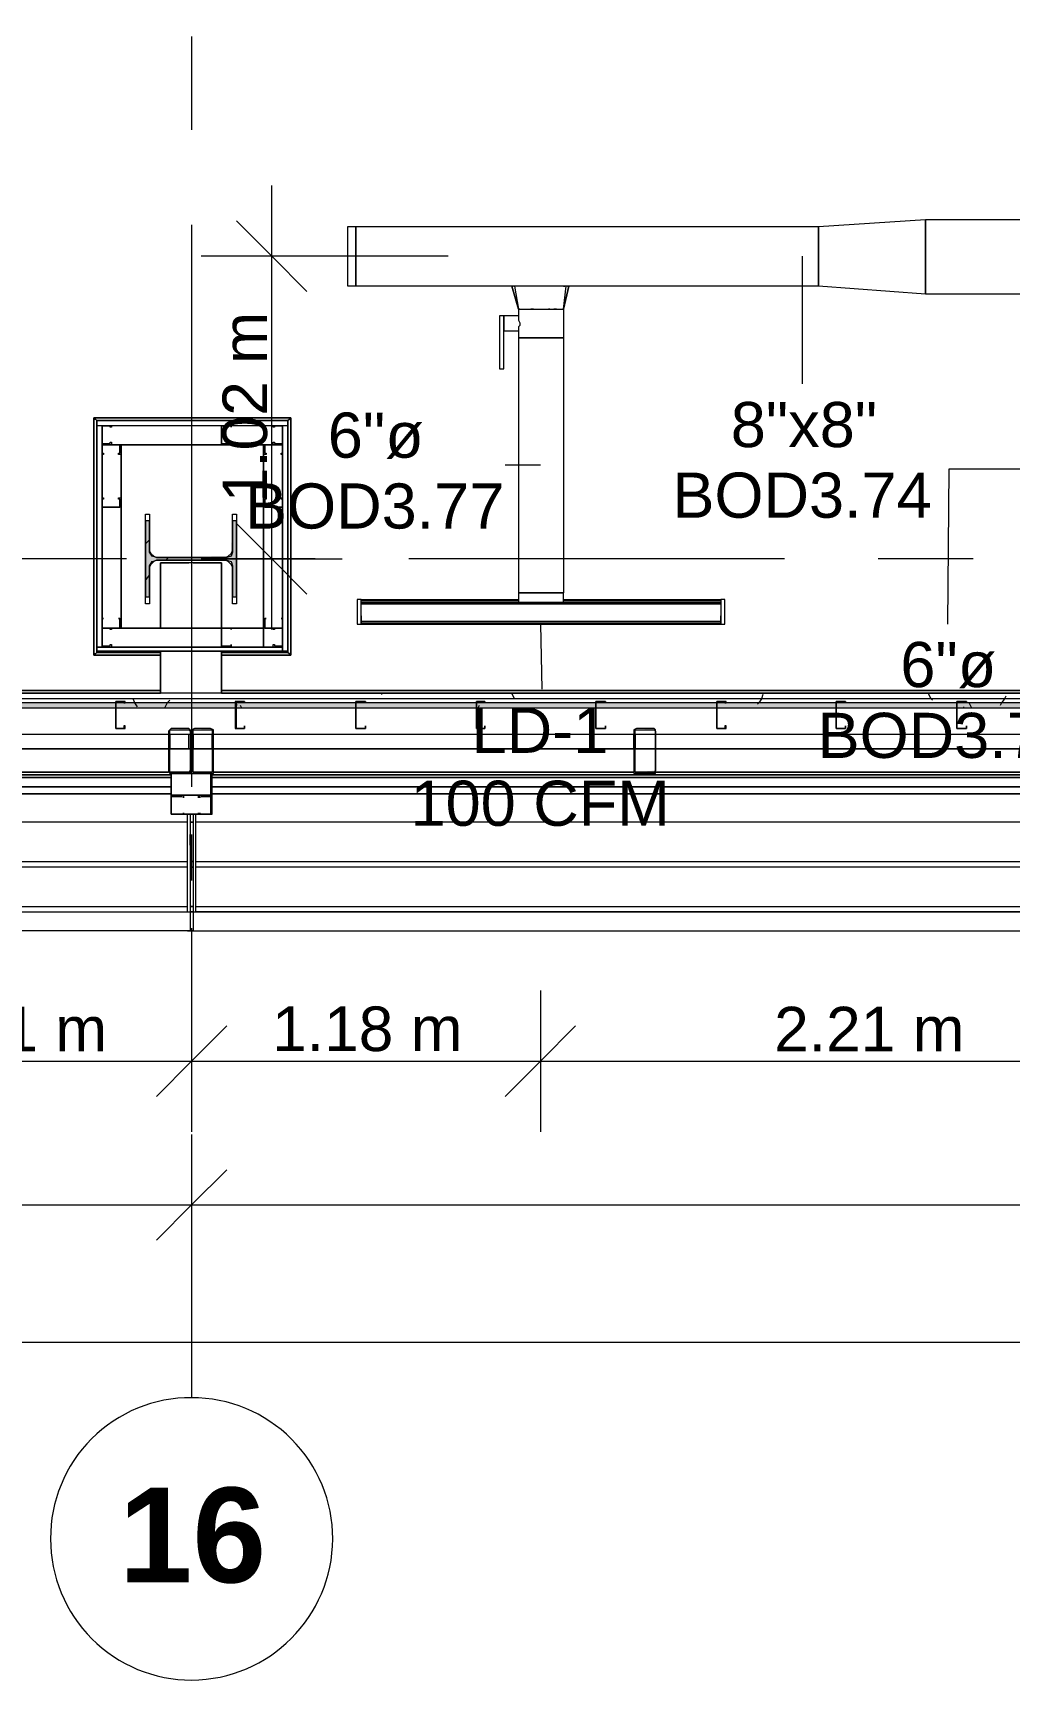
# Model space of a CAD drawing. Header units: metres. Extents: x 98 to 337, y -7 to 53.
# Drawn here: x 144.19 to 147.48, y 8.27 to 13.83 of the extents above; entities that cross this region are included whole.
import ezdxf

# ---------------------------------------------------------------- set-up
doc = ezdxf.new("R2010")
doc.units = ezdxf.units.M
doc.layers.add('HVAC - Ductos', color=5, linetype='Continuous', lineweight=0)
doc.layers.add('PDF_Text', color=7, linetype='Continuous', lineweight=0)
doc.layers.add('PDF_Geometry', color=7, linetype='Continuous', lineweight=0, true_color=0xaaaaaa)
doc.layers.add('PDF_Solid Fills', color=7, linetype='Continuous', lineweight=0, true_color=0xffffff)
doc.styles.add('PDF Helvetica', font='')
doc.styles.add('PDF Helvetica Bold', font='')
doc.styles.get('PDF Helvetica').set_extended_font_data('Helvetica')
doc.styles.get('PDF Helvetica Bold').set_extended_font_data('Helvetica', bold=True)

msp = doc.modelspace()

# ---------------------------------------------------------------- hatches: boundary and pattern name
at = {"layer": 'PDF_Solid Fills', "lineweight": 0, "transparency": 33554559}
msp.add_hatch(color=256, dxfattribs=at).paths.add_polyline_path([(144.5799, 12.0775), (144.5799, 12.1829), (144.5661, 12.1829), (144.5661, 11.9263), (144.5799, 11.9263), (144.5799, 12.0362), (144.5845, 12.0408), (144.589, 12.05), (144.8548, 12.05), (144.8594, 12.0454), (144.8594, 11.9263), (144.8731, 11.9263), (144.8731, 12.1829), (144.8594, 12.1829), (144.8548, 12.0683), (144.841, 12.0637), (144.6028, 12.0591), (144.6028, 12.0637), (144.589, 12.0637), (144.589, 12.0729), (144.5845, 12.0775)])
h = msp.add_hatch(color=256, dxfattribs=at)
h.paths.add_polyline_path([(107.9354, 11.5506), (107.9354, 11.5689), (105.9562, 11.5689), (105.9562, 11.5506)])
h.paths.add_polyline_path([(154.6138, 11.5689), (154.6138, 11.5506), (155.4202, 11.5506), (155.4202, 11.5689)])
h.paths.add_polyline_path([(155.4248, 11.5689), (155.4248, 11.5506), (157.4499, 11.5506), (157.4499, 11.5689)])
h.paths.add_polyline_path([(157.4544, 11.5689), (157.4544, 11.5506), (158.9939, 11.5506), (158.9939, 11.5689)])
h.paths.add_polyline_path([(152.5841, 11.5689), (152.5841, 11.5506), (154.6092, 11.5506), (154.6092, 11.5689)])
h.paths.add_polyline_path([(150.5544, 11.5689), (150.5544, 11.5506), (152.5795, 11.5506), (152.5795, 11.5689)])
h.paths.add_polyline_path([(149.7434, 11.5689), (149.7434, 11.5506), (150.5498, 11.5506), (150.5498, 11.5689)])
h.paths.add_polyline_path([(147.7137, 11.5689), (147.7137, 11.5506), (149.7388, 11.5506), (149.7388, 11.5689)])
h.paths.add_polyline_path([(144.8731, 11.5689), (144.8731, 11.5506), (147.7092, 11.5506), (147.7092, 11.5689)])
h.paths.add_polyline_path([(142.8434, 11.5689), (142.8434, 11.5506), (144.8685, 11.5506), (144.8685, 11.5689)])
h.paths.add_polyline_path([(140.0027, 11.5689), (140.0027, 11.5506), (142.8388, 11.5506), (142.8388, 11.5689)])
h.paths.add_polyline_path([(137.973, 11.5689), (137.973, 11.5506), (139.9981, 11.5506), (139.9981, 11.5689)])
h.paths.add_polyline_path([(137.1621, 11.5689), (137.1621, 11.5506), (137.9685, 11.5506), (137.9685, 11.5689)])
h.paths.add_polyline_path([(135.1324, 11.5689), (135.1324, 11.5506), (137.1575, 11.5506), (137.1575, 11.5689)])
h.paths.add_polyline_path([(133.1027, 11.5689), (133.1027, 11.5506), (135.1278, 11.5506), (135.1278, 11.5689)])
h.paths.add_polyline_path([(132.2917, 11.5689), (132.2917, 11.5506), (133.0981, 11.5506), (133.0981, 11.5689)])
h.paths.add_polyline_path([(130.2621, 11.5689), (130.2621, 11.5506), (132.2872, 11.5506), (132.2872, 11.5689)])
h.paths.add_polyline_path([(128.2324, 11.5689), (128.2324, 11.5506), (130.2575, 11.5506), (130.2575, 11.5689)])
h.paths.add_polyline_path([(127.4214, 11.5689), (127.4214, 11.5506), (128.2278, 11.5506), (128.2278, 11.5689)])
h.paths.add_polyline_path([(125.3917, 11.5689), (125.3917, 11.5506), (127.4168, 11.5506), (127.4168, 11.5689)])
h.paths.add_polyline_path([(122.5511, 11.5689), (122.5511, 11.5506), (125.3871, 11.5506), (125.3871, 11.5689)])
h.paths.add_polyline_path([(120.5214, 11.5689), (120.5214, 11.5506), (122.5465, 11.5506), (122.5465, 11.5689)])
h.paths.add_polyline_path([(117.6807, 11.5689), (117.6807, 11.5506), (120.5168, 11.5506), (120.5168, 11.5689)])
h.paths.add_polyline_path([(115.651, 11.5689), (115.651, 11.5506), (117.6761, 11.5506), (117.6761, 11.5689)])
h.paths.add_polyline_path([(114.8401, 11.5689), (114.8401, 11.5506), (115.6464, 11.5506), (115.6464, 11.5689)])
h.paths.add_polyline_path([(112.8104, 11.5689), (112.8104, 11.5506), (114.8355, 11.5506), (114.8355, 11.5689)])
h.paths.add_polyline_path([(110.7807, 11.5689), (110.7807, 11.5506), (112.8058, 11.5506), (112.8058, 11.5689)])
h.paths.add_polyline_path([(109.9698, 11.5689), (109.9698, 11.5506), (110.7761, 11.5506), (110.7761, 11.5689)])
h.paths.add_polyline_path([(107.94, 11.5689), (107.94, 11.5506), (109.9652, 11.5506), (109.9652, 11.5689)])
h = msp.add_hatch(color=256, dxfattribs=at)
h.paths.add_polyline_path([(144.7173, 11.4772), (144.7173, 11.4818), (144.6532, 11.4818)])
h.paths.add_polyline_path([(144.6486, 11.4727), (144.644, 11.4727), (144.644, 11.3398)])
h.paths.add_polyline_path([(144.7173, 11.3306), (144.7173, 11.3352), (144.6486, 11.3352)])
h.paths.add_polyline_path([(144.7219, 11.4727), (144.7173, 11.4727), (144.7173, 11.3352), (144.7219, 11.4721)])
h = msp.add_hatch(color=256, dxfattribs=at)
h.paths.add_polyline_path([(144.7952, 11.3306), (144.7952, 11.4727), (144.7906, 11.4727), (144.7906, 11.3352), (144.7265, 11.3352), (144.7265, 11.4727), (144.7219, 11.4727), (144.7219, 11.3306)])
h.paths.add_polyline_path([(144.7952, 11.4772), (144.7952, 11.4818), (144.7906, 11.4818)])
h.paths.add_polyline_path([(144.7265, 11.4772), (144.7265, 11.4818), (144.7219, 11.4818)])
h.paths.add_polyline_path([(144.786, 11.4772), (144.786, 11.4818), (144.731, 11.4818)])
h = msp.add_hatch(color=256, dxfattribs=at)
h.paths.add_polyline_path([(146.2201, 11.4727), (146.2155, 11.4727), (146.2155, 11.3306), (146.2888, 11.3306), (146.2888, 11.3398), (146.2843, 11.3398), (146.2201, 11.3352)])
h.paths.add_polyline_path([(146.2201, 11.4772), (146.2201, 11.4818), (146.2155, 11.4818)])
h.paths.add_polyline_path([(146.2247, 11.4818), (146.2888, 11.4772), (146.2888, 11.4818)])

# ---------------------------------------------------------------- linework, layer by layer
at = {"layer": 'HVAC - Ductos', "lineweight": 0}
for points in [[(145.2763, 13.1771), (145.2763, 12.9755), (145.2488, 12.9755), (145.2488, 13.1771)], [(146.8386, 12.9755), (145.2763, 12.9755), (145.2763, 13.1771), (146.8386, 13.1771)], [(147.2006, 12.948), (146.8386, 12.9755), (146.8386, 13.1771), (147.2006, 13.2)], [(149.0562, 12.948), (147.2006, 12.948), (147.2006, 13.2), (149.0562, 13.2)], [(145.9956, 12.9755), (145.9773, 12.8976), (145.9956, 12.9755), (145.991, 12.9755)], [(145.8673, 12.8976), (145.8719, 12.8976), (145.8765, 12.8976), (145.8719, 12.8976)], [(145.9269, 12.8976), (145.9315, 12.8976)], [(145.9452, 12.8976), (145.9544, 12.8976)], [(145.2808, 11.8346), (145.2946, 11.8346), (145.2946, 11.9171), (145.2808, 11.9171)], [(145.2946, 11.9034), (146.5088, 11.9034), (146.5088, 11.8438), (145.2946, 11.8438), (145.2946, 11.9034), (145.2946, 11.908), (146.5088, 11.908), (146.5088, 11.9034)], [(146.5225, 11.8346), (146.5225, 11.9171), (146.5088, 11.9171), (146.5088, 11.8346)]]:
    msp.add_lwpolyline(points, close=True, dxfattribs=at)
for points in [[(145.8124, 12.9755), (145.8261, 12.8976), (145.8261, 12.8747), (145.7757, 12.8747), (145.7619, 12.8747), (145.7619, 12.696), (145.7757, 12.696), (145.7757, 12.8747), (145.7757, 12.8701), (145.7757, 12.8655), (145.7757, 12.8609), (145.7757, 12.8563), (145.7757, 12.8472), (145.7757, 12.8426), (145.7757, 12.838), (145.7757, 12.8289), (145.7757, 12.8243), (145.8261, 12.8243), (145.8261, 12.8013), (145.8352, 12.8013), (145.8444, 12.8013), (145.8628, 12.8013), (145.881, 12.8013), (145.8994, 12.8013), (145.9223, 12.8013), (145.9406, 12.8013), (145.9544, 12.8013), (145.9681, 12.8013), (145.9727, 12.8013), (145.9773, 12.8013), (145.9773, 11.94), (145.9727, 11.94), (145.9635, 11.94), (145.9544, 11.94), (145.936, 11.94), (145.9177, 11.94), (145.8994, 11.94), (145.881, 11.94), (145.8628, 11.94), (145.849, 11.94), (145.8352, 11.94), (145.8306, 11.94), (145.8261, 11.94), (145.8261, 11.908), (145.8306, 11.908), (145.8352, 11.908), (145.849, 11.908), (145.8628, 11.908), (145.881, 11.908), (145.8994, 11.908), (145.9177, 11.908), (145.936, 11.908), (145.9544, 11.908), (145.9635, 11.908), (145.9727, 11.908), (145.9773, 11.908), (145.9773, 11.94), (145.9727, 11.94)], [(145.8261, 12.9755), (145.817, 12.9755), (145.8124, 12.9755), (145.8078, 12.9755), (145.8032, 12.9755), (145.8078, 12.9755)], [(145.8032, 12.9755), (145.8261, 12.8976), (145.8032, 12.9755)], [(145.849, 12.9755), (145.8444, 12.9755), (145.8306, 12.9755)], [(145.9132, 12.9755), (145.8902, 12.9755), (145.8856, 12.9755), (145.881, 12.9755), (145.8673, 12.9755), (145.8582, 12.9755), (145.8536, 12.9755)], [(145.9452, 12.9755), (145.936, 12.9755), (145.9223, 12.9755), (145.9177, 12.9755)], [(145.9727, 12.9755), (145.9544, 12.9755), (145.9498, 12.9755)], [(145.9773, 12.8976), (145.9864, 12.9755), (145.9773, 12.9755), (145.9819, 12.9755)], [(145.8261, 12.8976), (145.8306, 12.8976), (145.8261, 12.8976), (145.8306, 12.8976), (145.8352, 12.8976), (145.8444, 12.8976), (145.8628, 12.8976), (145.881, 12.8976), (145.8994, 12.8976), (145.9223, 12.8976), (145.9406, 12.8976), (145.9544, 12.8976), (145.9681, 12.8976), (145.9727, 12.8976), (145.9773, 12.8976), (145.9773, 12.8013), (145.9727, 12.8013), (145.9681, 12.8013), (145.9544, 12.8013), (145.9406, 12.8013), (145.9223, 12.8013), (145.8994, 12.8013), (145.881, 12.8013), (145.8628, 12.8013), (145.8444, 12.8013), (145.8352, 12.8013), (145.8261, 12.8013), (145.8261, 11.94), (145.8352, 11.94), (145.8444, 11.94), (145.8628, 11.94), (145.881, 11.94), (145.8994, 11.94), (145.9223, 11.94), (145.9406, 11.94), (145.9544, 11.94), (145.9681, 11.94), (145.9727, 11.94), (145.9773, 11.94)], [(145.8261, 12.8747), (145.8261, 12.8701), (145.8261, 12.8609), (145.8306, 12.8517), (145.8306, 12.8426), (145.8261, 12.838), (145.8261, 12.8289), (145.8261, 12.8243)], [(145.2946, 11.885), (145.2946, 11.8942), (145.2946, 11.9125), (145.2946, 11.9171), (145.8261, 11.9171)], [(145.8261, 11.9125), (145.2946, 11.9125)], [(145.2946, 11.8896), (145.2946, 11.8942), (145.2946, 11.8988)], [(145.9773, 11.9171), (146.5088, 11.9171), (146.5088, 11.9125), (146.5088, 11.8942), (146.5088, 11.885)], [(146.5088, 11.9125), (145.9773, 11.9125)], [(146.5088, 11.8988), (146.5088, 11.8942), (146.5088, 11.8896)], [(145.2946, 11.8621), (145.2946, 11.8575), (145.2946, 11.853), (145.2946, 11.8346), (145.2946, 11.8392), (146.5088, 11.8392), (146.5088, 11.8346), (146.5088, 11.853), (146.5088, 11.8575), (146.5088, 11.8621)], [(145.2946, 11.8484), (145.2946, 11.853), (145.2946, 11.8575)], [(146.5088, 11.8575), (146.5088, 11.853), (146.5088, 11.8484)], [(145.2946, 11.8346), (146.5088, 11.8346)]]:
    msp.add_lwpolyline(points, dxfattribs=at)
at = {"layer": 'PDF_Geometry', "lineweight": 0}
for points in [[(145.6291, 35.5724), (158.9481, 35.5724), (158.9481, 25.4148), (157.3124, 25.4148), (157.3124, 25.401), (158.9481, 25.401), (158.9481, 23.912), (157.9447, 23.912), (157.9447, 23.8937), (158.9481, 23.8937), (158.9481, 11.6009), (105.9562, 11.6009)], [(158.9618, 23.8937), (158.9618, 11.6009), (158.9618, 11.5826), (105.9562, 11.5826)], [(144.7219, 13.8185), (144.7219, 13.5024)], [(144.7219, 13.1817), (144.7219, 11.7613)], [(144.4012, 12.5219), (145.0472, 12.5219), (144.4012, 12.5219)], [(144.4012, 12.5219), (144.4012, 11.743), (144.4012, 12.5219)], [(144.4012, 12.5219), (145.0472, 12.5219), (144.4012, 12.5219)], [(145.0472, 12.5219), (144.4012, 12.5219), (145.0472, 12.5219)], [(145.0472, 12.4394), (145.0472, 12.5219)], [(145.0472, 12.5219), (145.0472, 11.743)], [(145.0472, 11.743), (145.0472, 12.5219), (145.0472, 11.743)], [(145.0472, 12.4394), (145.0472, 11.743)], [(144.5661, 12.1049), (144.5799, 12.1187)], [(144.5019, 12.0546), (143.2329, 12.0546)], [(144.7402, 12.0408), (144.7356, 12.0408), (144.731, 12.0408), (144.7265, 12.0408), (144.731, 12.0408), (144.7356, 12.0408), (144.7402, 12.0408), (144.8227, 12.0408), (144.6165, 12.0408), (144.699, 12.0408), (144.7036, 12.0408), (144.7082, 12.0408), (144.7128, 12.0408), (144.7082, 12.0408), (144.7036, 12.0408), (144.699, 12.0408)], [(144.6348, 12.05), (144.644, 12.0591)], [(145.1388, 12.0546), (144.8227, 12.0546)], [(144.8227, 11.8209), (144.8227, 12.0408), (144.8227, 11.8209)], [(146.7241, 12.0546), (145.455, 12.0546)], [(147.3609, 12.0546), (147.0402, 12.0546)], [(144.5661, 11.9812), (144.5799, 11.9996)], [(144.4012, 11.743), (145.0472, 11.743), (144.4012, 11.743)], [(144.7219, 11.7613), (144.7219, 11.2848)], [(135.6272, 11.6009), (144.6165, 11.6009)], [(144.6165, 11.6009), (135.6272, 11.6009)], [(135.6272, 11.6009), (144.6165, 11.6009)], [(135.6272, 11.6009), (144.6165, 11.6009)], [(135.6272, 11.6009), (144.6165, 11.6009)], [(144.6165, 11.6009), (135.6272, 11.6009)], [(135.6272, 11.6009), (144.6165, 11.6009)], [(144.6165, 11.6009), (135.6272, 11.6009)], [(144.8685, 11.5689), (144.4653, 11.5689), (144.0576, 11.5689), (143.6544, 11.5689), (143.2466, 11.5689), (142.8434, 11.5689)], [(144.8227, 11.6009), (153.8166, 11.6009)], [(153.8166, 11.6009), (144.8227, 11.6009)], [(144.8227, 11.6009), (153.8166, 11.6009)], [(144.8227, 11.6009), (153.8166, 11.6009)], [(144.8227, 11.6009), (153.8166, 11.6009)], [(153.8166, 11.6009), (144.8227, 11.6009)], [(144.8227, 11.6009), (153.8166, 11.6009)], [(153.8166, 11.6009), (144.8227, 11.6009)], [(147.7092, 11.5689), (147.306, 11.5689), (146.8982, 11.5689), (146.495, 11.5689), (146.0873, 11.5689), (145.6841, 11.5689), (145.2763, 11.5689), (144.8731, 11.5689)], [(144.8685, 11.5506), (144.4653, 11.5506), (144.0576, 11.5506), (143.6544, 11.5506), (143.2466, 11.5506), (142.8434, 11.5506)], [(147.7092, 11.5506), (147.306, 11.5506), (146.8982, 11.5506), (146.495, 11.5506), (146.0873, 11.5506), (145.6841, 11.5506), (145.2763, 11.5506), (144.8731, 11.5506)], [(105.9562, 11.4635), (159.0855, 11.4635), (159.0855, 11.4818)], [(144.644, 11.4635), (144.644, 11.4131)], [(144.6486, 11.4635), (144.6486, 11.4131)], [(144.7128, 11.4131), (144.7128, 11.4635)], [(144.7265, 11.4635), (144.7265, 11.4131)], [(144.7906, 11.4131), (144.7906, 11.4635)], [(144.7952, 11.4131), (144.7952, 11.4635)], [(146.2155, 11.4131), (146.2155, 11.4635)], [(146.2201, 11.4635), (146.2201, 11.4131)], [(146.2888, 11.4635), (146.2888, 11.4131), (146.2888, 11.4635)], [(144.7265, 11.1932), (144.7356, 11.1932), (144.7494, 11.1932), (144.7402, 11.1932), (144.7494, 11.1932), (144.6944, 11.1932), (144.6532, 11.1932), (144.6944, 11.1932), (144.6898, 11.1932), (144.6944, 11.1932), (144.7494, 11.1932), (144.754, 11.1932), (144.7494, 11.1932), (144.7906, 11.1932), (144.7906, 11.1978), (144.7906, 11.2482), (144.7906, 11.2528), (144.7906, 11.2574), (144.7906, 11.3306)], [(144.786, 11.3306), (144.786, 11.2574), (144.786, 11.2528), (144.786, 11.2482), (144.786, 11.1978), (144.786, 11.1932), (144.7494, 11.1932), (144.754, 11.1932), (144.7448, 11.1932), (144.6944, 11.1932), (144.6898, 11.1932), (144.6852, 11.1932), (144.6898, 11.1932), (144.6944, 11.1932), (144.7082, 11.1932), (144.7173, 11.1932), (144.7265, 11.1932), (144.7219, 11.1932), (144.7356, 11.1932)], [(144.7173, 11.3306), (144.7219, 11.3306), (144.7173, 11.3306)], [(144.7173, 11.3306), (144.7219, 11.3306), (144.7173, 11.3306)], [(144.7906, 11.2574), (144.6532, 11.2574), (144.786, 11.2574)], [(144.6944, 11.2574), (144.6944, 11.2528), (144.6944, 11.2482)], [(144.7448, 11.2482), (144.7448, 11.2528), (144.7448, 11.2574)], [(144.786, 11.2528), (144.754, 11.2528), (144.7906, 11.2528)], [(146.2155, 11.262), (146.2888, 11.262)], [(141.6705, 11.1932), (141.6705, 10.8633), (144.7082, 10.8633), (144.7082, 11.1932), (144.7173, 11.1932), (144.7265, 11.1932), (144.7265, 10.8633), (144.7265, 10.845), (144.7265, 10.8312), (144.7265, 10.8175), (144.7265, 10.8084), (144.7265, 10.7992), (141.6567, 10.7992), (141.6567, 10.8084), (141.6567, 10.8175), (141.6567, 10.8312), (141.6567, 10.845), (141.6567, 10.8633), (141.6613, 10.8633)], [(147.7733, 10.8633), (144.7356, 10.8633), (144.7356, 11.1932), (144.7448, 11.1932), (144.7402, 11.1932), (144.7448, 11.1932), (144.6944, 11.1932), (144.6944, 11.1978), (144.6944, 11.1932), (144.6944, 11.1978)], [(144.7036, 11.1932), (144.6944, 11.1932), (144.7036, 11.1932)], [(144.6944, 11.1932), (144.7082, 11.1932)], [(144.7036, 11.1932), (144.6944, 11.1932), (144.7036, 11.1932)], [(144.7173, 11.1932), (144.7173, 10.8633)], [(144.7448, 11.1932), (144.7448, 11.1978)], [(144.7082, 11.1657), (141.6705, 11.1657)], [(144.7173, 11.0878), (144.7173, 11.1245)], [(144.7219, 11.1245), (144.7219, 10.9687)], [(147.7733, 11.1657), (144.7356, 11.1657)], [(141.6705, 11.0328), (144.7082, 11.0328)], [(144.7082, 11.0145), (141.6705, 11.0145)], [(144.7356, 11.0328), (147.7733, 11.0328)], [(147.7733, 11.0145), (144.7356, 11.0145)], [(129.3915, 10.8633), (132.4613, 10.8633), (132.4567, 10.8633), (135.5265, 10.8633), (135.5219, 10.8633), (138.5962, 10.8633), (138.587, 10.8633), (141.6613, 10.8633), (141.6567, 10.8633), (144.7265, 10.8633), (144.7173, 10.8633), (147.7871, 10.8633), (147.7825, 10.8633), (150.8522, 10.8633), (150.8476, 10.8633), (153.9219, 10.8633), (153.9174, 10.8633), (156.2219, 10.8633)], [(141.6705, 10.8816), (144.7082, 10.8816)], [(144.7265, 10.8633), (144.7173, 10.8633), (144.7173, 10.845), (144.7173, 10.8312), (144.7173, 10.8175), (144.7173, 10.8084), (144.7173, 10.7992), (147.7871, 10.7992)], [(144.7356, 10.8816), (147.7733, 10.8816)], [(144.7082, 10.7992), (144.7173, 10.7992)], [(144.7219, 10.8084), (144.7219, 10.1715)], [(144.7265, 10.7992), (144.7356, 10.7992)], [(144.7219, 10.0157), (144.7219, 9.8553)], [(144.7219, 9.695), (144.7219, 9.2231)]]:
    msp.add_lwpolyline(points, dxfattribs=at)
at = {"layer": 'PDF_Geometry', "color": 7, "lineweight": 0}
for points in [[(144.9923, 11.8163), (144.9923, 13.3145)], [(144.8731, 13.1954), (144.9923, 13.0762), (145.1113, 12.9571)], [(145.5879, 13.0762), (144.9923, 13.0762), (144.754, 13.0762)], [(146.7837, 13.0762), (146.7837, 12.6456)], [(145.8994, 12.3707), (145.7803, 12.3707)], [(148.1124, 12.357), (147.2785, 12.357), (147.2739, 11.8346)], [(144.8731, 12.1737), (144.9923, 12.0546), (145.1113, 11.9354)], [(144.754, 12.0546), (144.9923, 12.0546), (145.2305, 12.0546)], [(145.8994, 11.8346), (145.904, 11.6147)], [(144.7219, 10.5976), (144.7219, 10.3593), (144.7219, 10.1211)], [(145.8994, 10.5976), (145.8994, 10.3593), (145.8994, 10.1211)], [(144.841, 10.4785), (144.7219, 10.3593), (144.6028, 10.2402)], [(146.0185, 10.4785), (145.8994, 10.3593), (145.7803, 10.2402)], [(129.7901, 10.3593), (132.1635, 10.3593), (134.2298, 10.3593), (135.5219, 10.3593), (136.8368, 10.3593), (139.0314, 10.3593), (141.3727, 10.3593), (143.5078, 10.3593), (144.7219, 10.3593), (145.8994, 10.3593), (148.1124, 10.3593), (150.2886, 10.3593), (152.4329, 10.3593), (153.9174, 10.3593), (156.1715, 10.3593)], [(144.7219, 10.1119), (144.7219, 9.8737), (144.7219, 9.64)], [(144.841, 9.9928), (144.7219, 9.8737), (144.6028, 9.7546)], [(107.6972, 9.8737), (117.1309, 9.8737), (126.3264, 9.8737), (135.5219, 9.8737), (144.7219, 9.8737), (153.9174, 9.8737), (158.751, 9.8737)], [(107.6972, 9.4109), (158.751, 9.4109)]]:
    msp.add_lwpolyline(points, dxfattribs=at)
at = {"layer": 'PDF_Geometry', "lineweight": 0}
for points in [[(144.4012, 12.5219), (145.0472, 12.5219), (145.0518, 12.5264), (145.0563, 12.5264), (145.0563, 12.531), (144.392, 12.531), (144.392, 12.5264), (144.3966, 12.5264)], [(144.6165, 11.7293), (144.392, 11.7293), (144.392, 12.531), (145.0563, 12.531), (145.0563, 12.5264), (145.0518, 12.5264), (145.0472, 12.5219), (144.4012, 12.5219), (144.3966, 12.5264), (144.392, 12.5264), (144.392, 12.531), (145.0563, 12.531), (145.0563, 11.7293), (144.8227, 11.7293), (145.0563, 11.7293), (144.8227, 11.7293), (145.0563, 11.7293), (145.0563, 11.7338), (145.0518, 11.7338), (145.0472, 11.7384), (145.0472, 11.743), (145.0472, 12.5219), (145.0518, 12.5264), (145.0563, 12.5264), (145.0563, 12.531), (144.392, 12.531), (144.392, 11.7293), (144.392, 11.7338), (144.3966, 11.7338), (144.4012, 11.7384), (144.4012, 11.743), (144.4012, 12.5219), (144.3966, 12.5264), (144.392, 12.5264), (144.392, 12.531), (144.392, 11.7293), (144.392, 12.531), (144.392, 12.5264), (144.3966, 12.5264), (144.4012, 12.5219), (144.4012, 11.743), (144.6165, 11.743), (144.4012, 11.743), (144.4012, 11.7384), (144.3966, 11.7338), (144.392, 11.7338), (144.392, 11.7293)], [(144.4012, 12.5036), (144.4012, 12.5219), (145.0472, 12.5219), (145.0472, 11.7384), (145.0472, 12.5219), (144.4012, 12.5219), (144.4012, 11.7384), (144.4012, 12.5219), (144.4012, 11.743), (144.9647, 11.743), (145.0472, 11.743), (144.8227, 11.743), (145.0472, 11.743), (145.0472, 11.7384), (145.0518, 11.7338), (145.0563, 11.7338), (145.0563, 11.7293), (145.0563, 11.7338), (145.0518, 11.7338), (145.0472, 11.7384), (145.0472, 11.743), (144.8227, 11.743), (145.0472, 11.743), (145.0472, 12.5219), (145.0472, 11.743), (145.0472, 11.7384), (145.0518, 11.7338), (145.0563, 11.7338), (145.0563, 11.7293), (145.0563, 12.531), (145.0563, 11.7293), (145.0563, 12.531), (145.0563, 12.5264), (145.0518, 12.5264), (145.0472, 12.5219), (145.0472, 12.5036)], [(145.0472, 12.5219), (144.4012, 12.5219)], [(144.4012, 12.4394), (144.4012, 11.8209), (144.4012, 11.743), (144.4012, 12.5219), (144.4012, 11.7384), (144.6165, 11.7384), (144.4012, 11.7384), (144.4012, 12.5219)], [(145.0472, 12.5219), (145.0472, 11.7384), (144.8227, 11.7384), (145.0472, 11.7384), (144.8227, 11.7384), (145.0472, 11.7384)], [(144.4195, 12.5036), (144.4012, 12.5036), (144.4012, 11.7567), (144.4195, 11.7567)], [(144.4195, 12.4394), (144.4195, 12.444), (144.4195, 12.5036), (144.4516, 12.5036), (144.4516, 12.499), (144.447, 12.499), (144.447, 12.5036), (144.4195, 12.5036), (144.4195, 12.444), (144.447, 12.444), (144.447, 12.4486), (144.4516, 12.4486), (144.4516, 12.4394)], [(145.0289, 12.4394), (144.9647, 12.4394), (144.9647, 11.8209), (144.9647, 12.4394), (145.0289, 12.4394), (145.0289, 12.5036), (144.4195, 12.5036), (144.4195, 12.4394), (144.4837, 12.4394), (144.9647, 12.4394), (144.4837, 12.4394), (144.4837, 11.8209), (144.4195, 11.8209), (144.4837, 11.8209), (144.4837, 12.4394), (144.4195, 12.4394), (144.4195, 11.8209), (144.4195, 11.7567), (144.9647, 11.7567), (145.0289, 11.7567)], [(144.8273, 12.4394), (144.8227, 12.4394), (144.8227, 12.444), (144.8227, 12.5036), (144.8273, 12.5036), (144.8548, 12.5036), (144.8548, 12.499), (144.8548, 12.5036), (144.8273, 12.5036), (144.8227, 12.5036), (144.8227, 12.444), (144.8273, 12.444), (144.8548, 12.444), (144.8548, 12.4486), (144.8548, 12.4394)], [(145.0289, 12.5036), (145.0289, 12.444), (145.0289, 12.4394), (144.9968, 12.4394), (144.9968, 12.4486), (145.0014, 12.4486), (145.0014, 12.444), (145.0289, 12.444), (145.0289, 12.5036), (145.0014, 12.5036), (145.0014, 12.499), (144.9968, 12.499), (144.9968, 12.5036)], [(145.0289, 11.743), (145.0472, 11.743), (145.0472, 12.5036), (145.0289, 12.5036)], [(144.4195, 12.4394), (144.4791, 12.4394), (144.4837, 12.4394), (144.4837, 12.4073), (144.4745, 12.4073), (144.4745, 12.4119), (144.4791, 12.4119), (144.4791, 12.4394), (144.4195, 12.4394), (144.4195, 12.4119), (144.4241, 12.4119), (144.4241, 12.4073), (144.4195, 12.4073)], [(144.9647, 12.4394), (144.9693, 12.4394), (145.0289, 12.4394), (145.0289, 12.4073), (145.0243, 12.4073), (145.0243, 12.4119), (145.0289, 12.4119), (145.0289, 12.4394), (144.9693, 12.4394), (144.9693, 12.4119), (144.9739, 12.4119), (144.9739, 12.4073), (144.9647, 12.4073)], [(144.4837, 12.2287), (144.4791, 12.2287), (144.4195, 12.2287), (144.4195, 12.2607), (144.4241, 12.2607), (144.4241, 12.2561), (144.4195, 12.2561), (144.4195, 12.2287), (144.4791, 12.2287), (144.4791, 12.2561), (144.4745, 12.2561), (144.4745, 12.2607), (144.4837, 12.2607)], [(145.0289, 12.2287), (144.9693, 12.2287), (144.9647, 12.2287), (144.9647, 12.2607), (144.9739, 12.2607), (144.9739, 12.2561), (144.9693, 12.2561), (144.9693, 12.2287), (145.0289, 12.2287), (145.0289, 12.2561), (145.0243, 12.2561), (145.0243, 12.2607), (145.0289, 12.2607)], [(144.8594, 11.9034), (144.8594, 12.027), (144.8548, 12.0362), (144.8456, 12.0454), (144.8364, 12.05), (144.6028, 12.05), (144.5936, 12.0454), (144.5845, 12.0362), (144.5799, 12.027), (144.5799, 11.9034), (144.5661, 11.9034), (144.5661, 12.2057), (144.5799, 12.2057), (144.5799, 12.0821), (144.5845, 12.0729), (144.5936, 12.0637), (144.6028, 12.0591), (144.8364, 12.0591), (144.8456, 12.0637), (144.8548, 12.0729), (144.8594, 12.0821), (144.8594, 12.2057), (144.8731, 12.2057), (144.8731, 11.9034)], [(144.8594, 11.9262), (144.8731, 11.9262), (144.8731, 12.1829), (144.8594, 12.1829), (144.8594, 12.0775), (144.8548, 12.0637), (144.841, 12.0591), (144.6028, 12.0591), (144.589, 12.0637), (144.5799, 12.0775), (144.5799, 12.1829), (144.5661, 12.1829), (144.5661, 11.9262), (144.5799, 11.9262), (144.5799, 12.0316), (144.589, 12.0454), (144.6028, 12.05), (144.841, 12.05), (144.8548, 12.0454), (144.8594, 12.0316)], [(144.6165, 11.8209), (144.6165, 12.0408)], [(144.4837, 11.8255), (144.4837, 11.8209), (144.4791, 11.8209), (144.4195, 11.8209), (144.4195, 11.8255), (144.4195, 11.853), (144.4241, 11.853), (144.4195, 11.853), (144.4195, 11.8255), (144.4195, 11.8209), (144.4791, 11.8209), (144.4791, 11.8255), (144.4791, 11.853), (144.4745, 11.853), (144.4837, 11.853)], [(145.0289, 11.8255), (145.0289, 11.8209), (144.9693, 11.8209), (144.9647, 11.8255), (144.9647, 11.853), (144.9739, 11.853), (144.9693, 11.853), (144.9693, 11.8255), (144.9693, 11.8209), (145.0289, 11.8209), (145.0289, 11.8255), (145.0289, 11.853)], [(145.0243, 11.853), (145.0289, 11.853)], [(144.4195, 11.7567), (144.4195, 11.7613), (144.4195, 11.8209), (144.4516, 11.8209), (144.4516, 11.8163), (144.447, 11.8163), (144.447, 11.8209), (144.4195, 11.8209), (144.4195, 11.7613), (144.447, 11.7613), (144.447, 11.7659), (144.4516, 11.7659), (144.4516, 11.7567)], [(144.9647, 11.7567), (144.9647, 11.8209), (144.4837, 11.8209), (144.9647, 11.8209)], [(144.8273, 11.7567), (144.8227, 11.7567), (144.8227, 11.7613), (144.8227, 11.8209), (144.8273, 11.8209), (144.8548, 11.8209), (144.8548, 11.8163), (144.8548, 11.8209), (144.8273, 11.8209), (144.8227, 11.8209), (144.8227, 11.7613), (144.8273, 11.7613), (144.8548, 11.7613), (144.8548, 11.7659), (144.8548, 11.7567)], [(145.0289, 11.8209), (145.0289, 11.7613), (145.0289, 11.7567), (144.9968, 11.7567), (144.9968, 11.7659), (145.0014, 11.7659), (145.0014, 11.7613), (145.0289, 11.7613), (145.0289, 11.8209), (145.0014, 11.8209), (145.0014, 11.8163), (144.9968, 11.8163), (144.9968, 11.8209)], [(144.392, 11.7293), (144.6165, 11.7293), (144.392, 11.7293), (144.392, 11.7338), (144.3966, 11.7338), (144.4012, 11.7384), (144.4012, 11.743), (144.6165, 11.743), (144.4012, 11.743), (144.4012, 11.7384), (144.3966, 11.7338), (144.392, 11.7338)], [(144.4012, 11.7567), (144.4012, 11.743), (145.0289, 11.743), (145.0289, 11.7567)], [(144.6165, 11.7384), (144.4012, 11.7384)], [(144.6165, 11.6009), (144.6165, 11.743)], [(144.8227, 11.6009), (144.8227, 11.743)], [(135.6272, 11.6101), (144.6165, 11.6101)], [(135.6272, 11.6101), (144.6165, 11.6101)], [(135.6272, 11.6009), (144.6165, 11.6009)], [(144.4974, 11.5735), (144.4653, 11.5735), (144.4653, 11.4818), (144.4974, 11.4818), (144.4974, 11.491), (144.4928, 11.491), (144.4928, 11.4818), (144.4653, 11.4818), (144.4653, 11.5735), (144.4928, 11.5735), (144.4928, 11.5689), (144.4974, 11.5689)], [(144.8227, 11.6101), (153.8166, 11.6101)], [(144.8227, 11.6101), (153.8166, 11.6101)], [(144.8227, 11.6009), (153.8166, 11.6009)], [(144.9006, 11.5735), (144.8731, 11.5735), (144.8685, 11.5735), (144.8685, 11.4818), (144.8731, 11.4818), (144.9006, 11.4818), (144.9006, 11.491), (144.9006, 11.4818), (144.8731, 11.4818), (144.8731, 11.5735), (144.9006, 11.5735), (144.9006, 11.5689)], [(145.3084, 11.5735), (145.2763, 11.5735), (145.2763, 11.4818), (145.3084, 11.4818), (145.3084, 11.491), (145.3084, 11.4818), (145.2763, 11.4818), (145.2763, 11.5735), (145.3084, 11.5735), (145.3084, 11.5689)], [(145.7115, 11.5735), (145.6841, 11.5735), (145.6841, 11.4818), (145.7115, 11.4818), (145.7115, 11.491), (145.7115, 11.4818), (145.6841, 11.4818), (145.6841, 11.5735), (145.7115, 11.5735), (145.7115, 11.5689)], [(146.1193, 11.5735), (146.0919, 11.5735), (146.0873, 11.5735), (146.0873, 11.4818), (146.0919, 11.4818), (146.1193, 11.4818), (146.1193, 11.491), (146.1193, 11.4818), (146.0919, 11.4818), (146.0873, 11.4818), (146.0873, 11.5735), (146.0919, 11.5735), (146.1193, 11.5735), (146.1193, 11.5689)], [(146.5271, 11.5735), (146.495, 11.5735), (146.495, 11.4818), (146.5271, 11.4818), (146.5271, 11.491), (146.5225, 11.491), (146.5225, 11.4818), (146.495, 11.4818), (146.495, 11.5735), (146.5225, 11.5735), (146.5225, 11.5689), (146.5271, 11.5689)], [(146.9303, 11.5735), (146.9028, 11.5735), (146.8982, 11.5735), (146.8982, 11.4818), (146.9028, 11.4818), (146.9303, 11.4818), (146.9303, 11.491), (146.9303, 11.4818), (146.9028, 11.4818), (146.8982, 11.4818), (146.8982, 11.5735), (146.9028, 11.5735), (146.9303, 11.5735), (146.9303, 11.5689)], [(147.3381, 11.5735), (147.306, 11.5735), (147.306, 11.4818), (147.3381, 11.4818), (147.3381, 11.491), (147.3381, 11.4818), (147.306, 11.4818), (147.306, 11.5735), (147.3381, 11.5735), (147.3381, 11.5689)], [(144.7128, 11.4818), (144.6532, 11.4818), (144.6486, 11.4772), (144.644, 11.4727), (144.644, 11.3398), (144.6486, 11.3306), (144.6532, 11.3306), (144.7128, 11.3306), (144.7173, 11.3306), (144.7219, 11.3398), (144.7219, 11.4727), (144.7173, 11.4772)], [(144.6486, 11.4727), (144.6486, 11.4772), (144.6532, 11.4772), (144.7128, 11.4772), (144.7173, 11.4727), (144.7173, 11.3398), (144.7128, 11.3352), (144.6532, 11.3352), (144.6486, 11.3352), (144.6486, 11.3398)], [(144.786, 11.4818), (144.731, 11.4818), (144.7219, 11.4772), (144.7219, 11.4727), (144.7219, 11.3398), (144.7219, 11.3306), (144.731, 11.3306), (144.786, 11.3306), (144.7952, 11.3306), (144.7952, 11.3398), (144.7952, 11.4727), (144.7952, 11.4772)], [(144.786, 11.4772), (144.7906, 11.4772), (144.7906, 11.4727), (144.7906, 11.3398), (144.7906, 11.3352), (144.786, 11.3352), (144.731, 11.3352), (144.7265, 11.3352), (144.7265, 11.3398), (144.7265, 11.4727), (144.7265, 11.4772), (144.731, 11.4772)], [(146.2888, 11.4727), (146.2888, 11.4772), (146.2843, 11.4818), (146.2247, 11.4818), (146.2155, 11.4772), (146.2155, 11.4727), (146.2155, 11.3398), (146.2155, 11.3306), (146.2247, 11.3306), (146.2843, 11.3306), (146.2888, 11.3306), (146.2888, 11.3398)], [(146.2247, 11.4772), (146.2843, 11.4772), (146.2888, 11.4727), (146.2888, 11.3398), (146.2843, 11.3352), (146.2247, 11.3352), (146.2201, 11.3352), (146.2201, 11.3398), (146.2201, 11.4727), (146.2201, 11.4772)], [(143.2237, 11.4131), (144.644, 11.4131)], [(144.6486, 11.4131), (144.7173, 11.4131)], [(144.7906, 11.4131), (144.7265, 11.4131)], [(146.2155, 11.4131), (144.7952, 11.4131)], [(146.2522, 11.4131), (146.2888, 11.4131), (147.7459, 11.4131), (146.2888, 11.4131), (146.2522, 11.4131), (146.2201, 11.4131)], [(144.6532, 11.326), (143.187, 11.326)], [(144.6532, 11.3169), (143.187, 11.3169)], [(144.644, 11.3352), (143.2237, 11.3352)], [(144.7173, 11.3352), (144.6486, 11.3352)], [(144.6532, 11.3306), (144.6532, 11.2574), (144.6532, 11.2528), (144.6532, 11.2482), (144.6532, 11.1978), (144.6532, 11.1932), (144.6532, 11.1978), (144.6532, 11.2482), (144.6532, 11.2528), (144.6532, 11.2574)], [(144.7173, 11.3306), (144.7219, 11.3306)], [(144.7906, 11.3352), (144.7265, 11.3352)], [(146.2522, 11.326), (144.7906, 11.326)], [(146.2522, 11.3169), (144.7906, 11.3169)], [(146.2155, 11.3352), (144.7952, 11.3352)], [(146.2522, 11.3352), (146.2201, 11.3352)], [(147.7825, 11.3352), (147.7504, 11.3352), (146.2888, 11.3352), (146.2522, 11.3352), (146.2888, 11.3352), (147.7504, 11.3352)], [(147.7183, 11.326), (146.2522, 11.326)], [(147.7183, 11.3169), (146.2522, 11.3169)], [(144.6532, 11.2848), (143.187, 11.2848)], [(144.6532, 11.262), (143.187, 11.262)], [(144.6898, 11.2528), (144.6532, 11.2528)], [(144.6944, 11.2574), (144.6944, 11.2528), (144.6944, 11.2482), (144.6944, 11.2528)], [(144.6944, 11.2482), (144.6944, 11.2528), (144.6944, 11.2574), (144.6944, 11.2528)], [(144.7494, 11.2574), (144.7494, 11.2528), (144.7494, 11.2482), (144.7494, 11.2528)], [(144.7494, 11.2574), (144.7494, 11.2528), (144.7494, 11.2482), (144.7494, 11.2528)], [(146.2522, 11.2848), (144.7906, 11.2848)], [(144.7906, 11.262), (146.2522, 11.262), (147.7183, 11.262), (146.2522, 11.262)], [(147.7183, 11.2848), (146.2522, 11.2848)], [(144.7494, 11.1978), (144.7494, 11.1932)], [(144.7173, 11.1657), (144.7265, 11.1657)], [(144.7265, 11.0328), (144.7173, 11.0328)], [(144.7173, 11.0145), (144.7265, 11.0145)], [(144.7265, 10.8816), (144.7173, 10.8816)]]:
    msp.add_lwpolyline(points, close=True, dxfattribs=at)
at = {"layer": 'PDF_Geometry', "color": 254, "lineweight": 0, "true_color": 0xeaeaea}
for points in [[(144.5386, 11.5551), (144.5295, 11.5689), (144.5249, 11.5826)], [(144.6486, 11.5781), (144.6394, 11.5689), (144.6303, 11.5506)], [(145.3634, 11.6009), (145.3634, 11.5964)], [(145.8124, 11.5826), (145.8032, 11.6009)], [(146.6508, 11.5964), (146.6462, 11.5826), (146.6371, 11.5689), (146.6325, 11.5643)], [(147.2235, 11.5781), (147.2189, 11.5826), (147.2097, 11.6009)], [(147.3564, 11.5506), (147.3472, 11.5689), (147.3426, 11.5689)], [(147.471, 11.5918), (147.4664, 11.5826), (147.4572, 11.5689), (147.4526, 11.5597)], [(144.8685, 11.5597), (144.8685, 11.5506)], [(144.8731, 11.5643), (144.8731, 11.5597)], [(144.8914, 11.5506), (144.8868, 11.5597)], [(145.6932, 11.5597), (145.6886, 11.5506)], [(147.3289, 11.5551), (147.3289, 11.5506)]]:
    msp.add_lwpolyline(points, dxfattribs=at)
at = {"layer": 'PDF_Geometry', "lineweight": 0}
msp.add_lwpolyline([(144.7219, 9.2231, 0.418266), (144.2454, 8.7466, 0.41469), (144.7219, 8.2701, 0.411049), (145.1984, 8.7466, 0.414635)], format="xyb", close=True, dxfattribs=at)

# ---------------------------------------------------------------- texts
at = {"layer": 'PDF_Text', "lineweight": 0, "insert": (144.9024, 12.2454), "char_height": 0.15053, "attachment_point": 4, "rotation": 90, "style": 'PDF Helvetica'}
msp.add_mtext('1.02 m', dxfattribs=at)
at = {"layer": 'PDF_Text', "lineweight": 0, "attachment_point": 4, "style": 'PDF Helvetica'}
for s, insert, char_height in [('8"x8"', (146.5425, 12.507), 0.15242), ('6"ø', (145.1816, 12.4703), 0.15242), ('BOD3.74', (146.3454, 12.2687), 0.15242), ('BOD3.77', (144.9022, 12.2321), 0.15242), ('6"ø', (147.1152, 11.696), 0.15242), ('LD-1', (145.6673, 11.4761), 0.15242), ('BOD3.77', (146.8357, 11.4578), 0.15242), ('100 CFM', (145.4611, 11.2287), 0.15242), ('1.21 m', (143.7934, 10.4674), 0.15053), ('1.18 m', (144.9938, 10.4674), 0.15053), ('2.21 m', (146.6891, 10.4674), 0.15053)]:
    msp.add_mtext(s, dxfattribs=dict(at, insert=insert, char_height=char_height))
at = {"layer": 'PDF_Text', "color": 253, "lineweight": 0, "true_color": 0xaaaaaa, "insert": (144.476, 8.7574), "char_height": 0.32008, "attachment_point": 4, "style": 'PDF Helvetica Bold'}
msp.add_mtext('16', dxfattribs=at)

doc.saveas('drawing.dxf')
